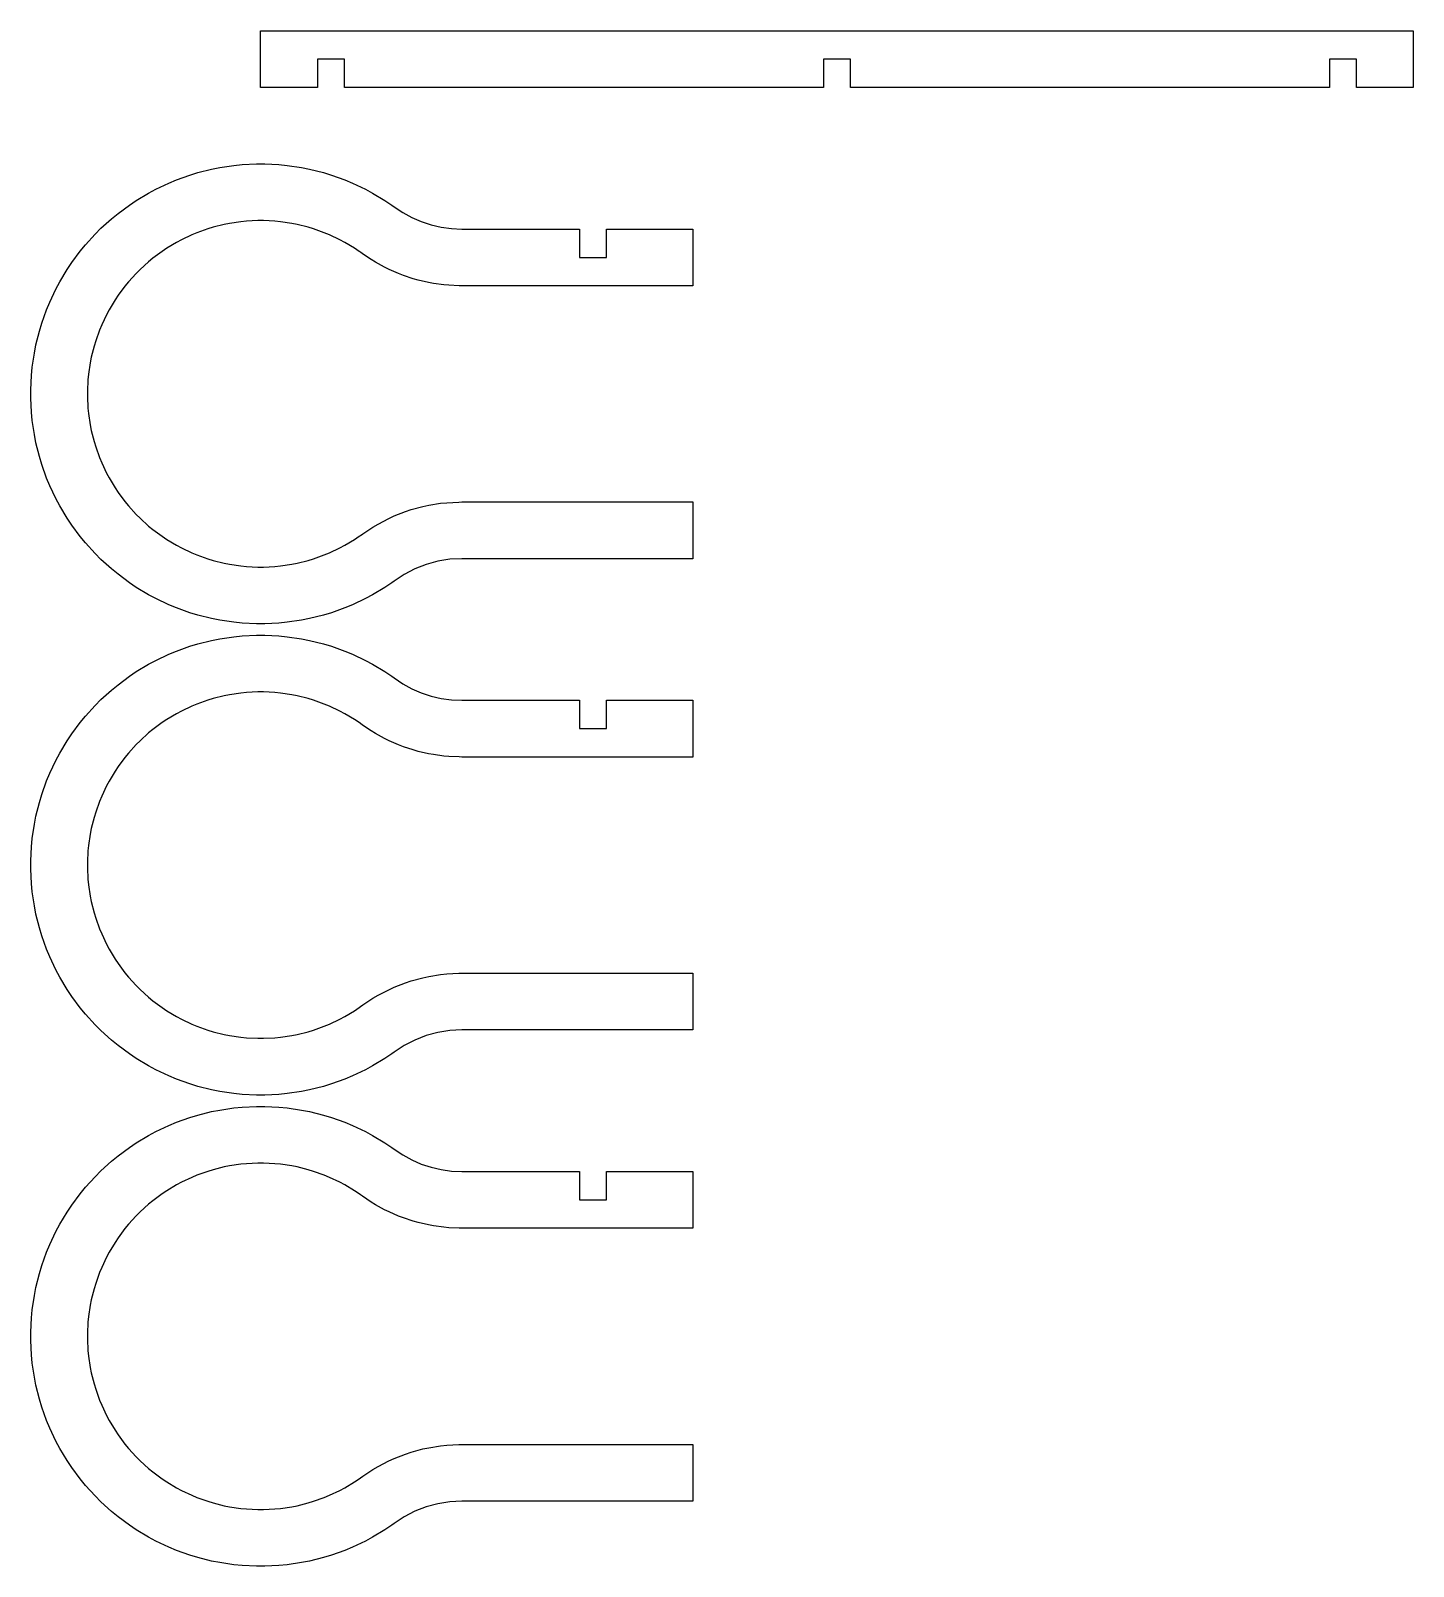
# Model space of a CAD drawing. Header units: millimetres. Extents: x -41 to 203, y -11 to 259.
import ezdxf

# ---------------------------------------------------------------- set-up
doc = ezdxf.new("R2010")
doc.units = ezdxf.units.MM

msp = doc.modelspace()

# ---------------------------------------------------------------- linework, layer by layer
at = {"color": 0}
for points in [[(203.2, 259.18), (203.2, 249.18), (193.2, 249.18), (193.2, 254.18), (188.4, 254.18), (188.4, 249.18), (104, 249.18), (104, 254.18), (99.2, 254.18), (99.2, 249.18), (14.8, 249.18), (14.8, 254.18), (10, 254.18), (10, 249.18), (0, 249.18), (0, 259.18), (203.2, 259.18)], [(25.05, 227.14), (26.65, 226.26), (28.32, 225.54), (30.05, 224.96), (31.83, 224.55), (33.63, 224.3), (35.45, 224.22), (56.2, 224.22), (56.2, 219.22), (61, 219.22), (61, 224.22), (76.2, 224.22), (76.2, 214.22), (35.45, 214.22), (35, 214.23), (33.18, 214.31), (32.27, 214.4), (30.46, 214.64), (29.57, 214.81), (27.79, 215.22), (26.92, 215.47), (25.18, 216.04), (24.33, 216.36), (22.66, 217.09), (21.84, 217.49), (20.25, 218.37), (19.47, 218.84), (17.96, 219.86), (17.58, 220.12), (17.37, 220.28), (16.55, 220.83), (14.82, 221.86), (13.96, 222.33), (12.14, 223.19), (11.23, 223.56), (9.33, 224.24), (8.39, 224.53), (6.44, 225.02), (5.48, 225.21), (3.48, 225.5), (2.5, 225.6), (0.49, 225.7), (-0.49, 225.7), (-2.5, 225.6), (-3.48, 225.5), (-5.48, 225.21), (-6.44, 225.02), (-8.39, 224.53), (-9.33, 224.24), (-11.23, 223.56), (-12.14, 223.19), (-13.96, 222.33), (-14.82, 221.86), (-16.55, 220.83), (-17.37, 220.28), (-18.99, 219.08), (-19.75, 218.46), (-21.24, 217.1), (-21.93, 216.41), (-23.29, 214.92), (-23.91, 214.16), (-25.11, 212.54), (-25.66, 211.72), (-26.69, 209.99), (-27.16, 209.13), (-28.02, 207.31), (-28.39, 206.4), (-29.07, 204.5), (-29.36, 203.56), (-29.85, 201.61), (-30.04, 200.65), (-30.33, 198.65), (-30.43, 197.67), (-30.53, 195.66), (-30.53, 194.68), (-30.43, 192.67), (-30.33, 191.69), (-30.04, 189.69), (-29.85, 188.73), (-29.36, 186.78), (-29.07, 185.84), (-28.39, 183.94), (-28.02, 183.03), (-27.16, 181.21), (-26.69, 180.35), (-25.66, 178.62), (-25.11, 177.8), (-23.91, 176.18), (-23.29, 175.42), (-21.93, 173.93), (-21.24, 173.24), (-19.75, 171.88), (-18.99, 171.26), (-17.37, 170.06), (-16.55, 169.51), (-14.82, 168.48), (-13.96, 168.01), (-12.14, 167.15), (-11.23, 166.78), (-9.33, 166.1), (-8.39, 165.81), (-6.44, 165.32), (-5.48, 165.13), (-3.48, 164.84), (-2.5, 164.74), (-0.49, 164.64), (0.49, 164.64), (2.5, 164.74), (3.48, 164.84), (5.48, 165.13), (6.44, 165.32), (8.39, 165.81), (9.33, 166.1), (11.23, 166.78), (12.14, 167.15), (13.96, 168.01), (14.82, 168.48), (16.55, 169.51), (17.37, 170.06), (17.58, 170.22), (18.02, 170.52), (19.79, 171.7), (20.71, 172.23), (22.59, 173.21), (23.56, 173.65), (25.54, 174.43), (26.55, 174.76), (28.6, 175.32), (29.64, 175.54), (31.74, 175.88), (32.8, 175.99), (34.92, 176.11), (35.45, 176.12), (76.2, 176.12), (76.2, 166.12), (35.45, 166.12), (33.33, 166.01), (31.23, 165.67), (29.18, 165.11), (27.2, 164.34), (25.31, 163.36), (23.54, 162.18), (23.13, 161.88), (21.91, 161.06), (19.75, 159.77), (18.46, 159.08), (16.19, 158.01), (14.83, 157.44), (12.47, 156.6), (11.06, 156.17), (8.63, 155.56), (7.19, 155.28), (4.7, 154.91), (3.24, 154.76), (0.74, 154.64), (-0.74, 154.64), (-3.24, 154.76), (-4.7, 154.91), (-7.19, 155.28), (-8.63, 155.56), (-11.06, 156.17), (-12.47, 156.6), (-14.83, 157.44), (-16.19, 158.01), (-18.46, 159.08), (-19.75, 159.77), (-21.91, 161.06), (-23.13, 161.88), (-25.14, 163.37), (-26.28, 164.31), (-28.14, 165.99), (-29.18, 167.03), (-30.86, 168.89), (-31.8, 170.03), (-33.29, 172.04), (-34.11, 173.26), (-35.4, 175.42), (-36.09, 176.71), (-37.16, 178.98), (-37.73, 180.34), (-38.57, 182.7), (-39, 184.11), (-39.61, 186.54), (-39.89, 187.98), (-40.26, 190.47), (-40.41, 191.93), (-40.53, 194.43), (-40.53, 195.91), (-40.41, 198.41), (-40.26, 199.87), (-39.89, 202.36), (-39.61, 203.8), (-39, 206.23), (-38.57, 207.64), (-37.73, 210), (-37.16, 211.36), (-36.09, 213.63), (-35.4, 214.92), (-34.11, 217.08), (-33.29, 218.3), (-31.8, 220.31), (-30.86, 221.45), (-29.18, 223.31), (-28.14, 224.35), (-26.28, 226.03), (-25.14, 226.97), (-23.13, 228.46), (-21.91, 229.28), (-19.75, 230.57), (-18.46, 231.26), (-16.19, 232.33), (-14.83, 232.9), (-12.47, 233.74), (-11.06, 234.17), (-8.63, 234.78), (-7.19, 235.06), (-4.7, 235.43), (-3.24, 235.58), (-0.74, 235.7), (0.74, 235.7), (3.24, 235.58), (4.7, 235.43), (7.19, 235.06), (8.63, 234.78), (11.06, 234.17), (12.47, 233.74), (14.83, 232.9), (16.19, 232.33), (18.46, 231.26), (19.75, 230.57), (21.91, 229.28), (23.13, 228.46), (23.54, 228.16), (25.05, 227.14)], [(25.05, 144.08), (26.65, 143.2), (28.32, 142.48), (30.05, 141.9), (31.83, 141.49), (33.63, 141.24), (35.45, 141.16), (56.2, 141.16), (56.2, 136.16), (61, 136.16), (61, 141.16), (76.2, 141.16), (76.2, 131.16), (35.45, 131.16), (35, 131.17), (33.18, 131.25), (32.27, 131.34), (30.46, 131.58), (29.57, 131.75), (27.79, 132.16), (26.92, 132.41), (25.18, 132.98), (24.33, 133.3), (22.66, 134.03), (21.84, 134.43), (20.25, 135.31), (19.47, 135.78), (17.96, 136.8), (17.58, 137.06), (17.37, 137.22), (16.55, 137.77), (14.82, 138.8), (13.96, 139.27), (12.14, 140.13), (11.23, 140.5), (9.33, 141.18), (8.39, 141.47), (6.44, 141.96), (5.48, 142.15), (3.48, 142.44), (2.5, 142.54), (0.49, 142.64), (-0.49, 142.64), (-2.5, 142.54), (-3.48, 142.44), (-5.48, 142.15), (-6.44, 141.96), (-8.39, 141.47), (-9.33, 141.18), (-11.23, 140.5), (-12.14, 140.13), (-13.96, 139.27), (-14.82, 138.8), (-16.55, 137.77), (-17.37, 137.22), (-18.99, 136.02), (-19.75, 135.4), (-21.24, 134.04), (-21.93, 133.35), (-23.29, 131.86), (-23.91, 131.1), (-25.11, 129.48), (-25.66, 128.66), (-26.69, 126.93), (-27.16, 126.07), (-28.02, 124.25), (-28.39, 123.34), (-29.07, 121.44), (-29.36, 120.5), (-29.85, 118.55), (-30.04, 117.59), (-30.33, 115.59), (-30.43, 114.61), (-30.53, 112.6), (-30.53, 111.62), (-30.43, 109.61), (-30.33, 108.63), (-30.04, 106.63), (-29.85, 105.67), (-29.36, 103.72), (-29.07, 102.78), (-28.39, 100.88), (-28.02, 99.97), (-27.16, 98.15), (-26.69, 97.29), (-25.66, 95.56), (-25.11, 94.74), (-23.91, 93.12), (-23.29, 92.36), (-21.93, 90.87), (-21.24, 90.18), (-19.75, 88.82), (-18.99, 88.2), (-17.37, 87), (-16.55, 86.45), (-14.82, 85.42), (-13.96, 84.95), (-12.14, 84.09), (-11.23, 83.72), (-9.33, 83.04), (-8.39, 82.75), (-6.44, 82.26), (-5.48, 82.07), (-3.48, 81.78), (-2.5, 81.68), (-0.49, 81.58), (0.49, 81.58), (2.5, 81.68), (3.48, 81.78), (5.48, 82.07), (6.44, 82.26), (8.39, 82.75), (9.33, 83.04), (11.23, 83.72), (12.14, 84.09), (13.96, 84.95), (14.82, 85.42), (16.55, 86.45), (17.37, 87), (17.58, 87.16), (18.02, 87.46), (19.79, 88.64), (20.71, 89.17), (22.59, 90.15), (23.56, 90.59), (25.54, 91.37), (26.55, 91.7), (28.6, 92.26), (29.64, 92.48), (31.74, 92.82), (32.8, 92.93), (34.92, 93.05), (35.45, 93.06), (76.2, 93.06), (76.2, 83.06), (35.45, 83.06), (33.33, 82.95), (31.23, 82.61), (29.18, 82.05), (27.2, 81.28), (25.31, 80.3), (23.54, 79.12), (23.13, 78.82), (21.91, 78), (19.75, 76.71), (18.46, 76.02), (16.19, 74.95), (14.83, 74.38), (12.47, 73.54), (11.06, 73.11), (8.63, 72.5), (7.19, 72.22), (4.7, 71.85), (3.24, 71.7), (0.74, 71.58), (-0.74, 71.58), (-3.24, 71.7), (-4.7, 71.85), (-7.19, 72.22), (-8.63, 72.5), (-11.06, 73.11), (-12.47, 73.54), (-14.83, 74.38), (-16.19, 74.95), (-18.46, 76.02), (-19.75, 76.71), (-21.91, 78), (-23.13, 78.82), (-25.14, 80.31), (-26.28, 81.25), (-28.14, 82.93), (-29.18, 83.97), (-30.86, 85.83), (-31.8, 86.97), (-33.29, 88.98), (-34.11, 90.2), (-35.4, 92.36), (-36.09, 93.65), (-37.16, 95.92), (-37.73, 97.28), (-38.57, 99.64), (-39, 101.05), (-39.61, 103.48), (-39.89, 104.92), (-40.26, 107.41), (-40.41, 108.87), (-40.53, 111.37), (-40.53, 112.85), (-40.41, 115.35), (-40.26, 116.81), (-39.89, 119.3), (-39.61, 120.74), (-39, 123.17), (-38.57, 124.58), (-37.73, 126.94), (-37.16, 128.3), (-36.09, 130.57), (-35.4, 131.86), (-34.11, 134.02), (-33.29, 135.24), (-31.8, 137.25), (-30.86, 138.39), (-29.18, 140.25), (-28.14, 141.29), (-26.28, 142.97), (-25.14, 143.91), (-23.13, 145.4), (-21.91, 146.22), (-19.75, 147.51), (-18.46, 148.2), (-16.19, 149.27), (-14.83, 149.84), (-12.47, 150.68), (-11.06, 151.11), (-8.63, 151.72), (-7.19, 152), (-4.7, 152.37), (-3.24, 152.52), (-0.74, 152.64), (0.74, 152.64), (3.24, 152.52), (4.7, 152.37), (7.19, 152), (8.63, 151.72), (11.06, 151.11), (12.47, 150.68), (14.83, 149.84), (16.19, 149.27), (18.46, 148.2), (19.75, 147.51), (21.91, 146.22), (23.13, 145.4), (23.54, 145.1), (25.05, 144.08)], [(25.05, 61.02), (26.65, 60.14), (28.32, 59.42), (30.05, 58.84), (31.83, 58.43), (33.63, 58.18), (35.45, 58.1), (56.2, 58.1), (56.2, 53.1), (61, 53.1), (61, 58.1), (76.2, 58.1), (76.2, 48.1), (35.45, 48.1), (35, 48.11), (33.18, 48.19), (32.27, 48.28), (30.46, 48.52), (29.57, 48.69), (27.79, 49.1), (26.92, 49.35), (25.18, 49.92), (24.33, 50.24), (22.66, 50.97), (21.84, 51.37), (20.25, 52.25), (19.47, 52.72), (17.96, 53.74), (17.58, 54), (17.37, 54.16), (16.55, 54.71), (14.82, 55.74), (13.96, 56.21), (12.14, 57.07), (11.23, 57.44), (9.33, 58.12), (8.39, 58.41), (6.44, 58.9), (5.48, 59.09), (3.48, 59.38), (2.5, 59.48), (0.49, 59.58), (-0.49, 59.58), (-2.5, 59.48), (-3.48, 59.38), (-5.48, 59.09), (-6.44, 58.9), (-8.39, 58.41), (-9.33, 58.12), (-11.23, 57.44), (-12.14, 57.07), (-13.96, 56.21), (-14.82, 55.74), (-16.55, 54.71), (-17.37, 54.16), (-18.99, 52.96), (-19.75, 52.34), (-21.24, 50.98), (-21.93, 50.29), (-23.29, 48.8), (-23.91, 48.04), (-25.11, 46.42), (-25.66, 45.6), (-26.69, 43.87), (-27.16, 43.01), (-28.02, 41.19), (-28.39, 40.28), (-29.07, 38.38), (-29.36, 37.44), (-29.85, 35.49), (-30.04, 34.53), (-30.33, 32.53), (-30.43, 31.55), (-30.53, 29.54), (-30.53, 28.56), (-30.43, 26.55), (-30.33, 25.57), (-30.04, 23.57), (-29.85, 22.61), (-29.36, 20.66), (-29.07, 19.72), (-28.39, 17.82), (-28.02, 16.91), (-27.16, 15.09), (-26.69, 14.23), (-25.66, 12.5), (-25.11, 11.68), (-23.91, 10.06), (-23.29, 9.3), (-21.93, 7.81), (-21.24, 7.12), (-19.75, 5.76), (-18.99, 5.14), (-17.37, 3.94), (-16.55, 3.39), (-14.82, 2.36), (-13.96, 1.89), (-12.14, 1.03), (-11.23, 0.66), (-9.33, -0.02), (-8.39, -0.31), (-6.44, -0.8), (-5.48, -0.99), (-3.48, -1.28), (-2.5, -1.38), (-0.49, -1.48), (0.49, -1.48), (2.5, -1.38), (3.48, -1.28), (5.48, -0.99), (6.44, -0.8), (8.39, -0.31), (9.33, -0.02), (11.23, 0.66), (12.14, 1.03), (13.96, 1.89), (14.82, 2.36), (16.55, 3.39), (17.37, 3.94), (17.58, 4.1), (18.02, 4.4), (19.79, 5.58), (20.71, 6.11), (22.59, 7.09), (23.56, 7.53), (25.54, 8.31), (26.55, 8.64), (28.6, 9.2), (29.64, 9.42), (31.74, 9.76), (32.8, 9.87), (34.92, 9.99), (35.45, 10), (76.2, 10), (76.2, 0), (35.45, 0), (33.33, -0.11), (31.23, -0.45), (29.18, -1.01), (27.2, -1.78), (25.31, -2.76), (23.54, -3.94), (23.13, -4.24), (21.91, -5.06), (19.75, -6.35), (18.46, -7.04), (16.19, -8.11), (14.83, -8.68), (12.47, -9.52), (11.06, -9.95), (8.63, -10.56), (7.19, -10.84), (4.7, -11.21), (3.24, -11.36), (0.74, -11.48), (-0.74, -11.48), (-3.24, -11.36), (-4.7, -11.21), (-7.19, -10.84), (-8.63, -10.56), (-11.06, -9.95), (-12.47, -9.52), (-14.83, -8.68), (-16.19, -8.11), (-18.46, -7.04), (-19.75, -6.35), (-21.91, -5.06), (-23.13, -4.24), (-25.14, -2.75), (-26.28, -1.81), (-28.14, -0.13), (-29.18, 0.91), (-30.86, 2.77), (-31.8, 3.91), (-33.29, 5.92), (-34.11, 7.14), (-35.4, 9.3), (-36.09, 10.59), (-37.16, 12.86), (-37.73, 14.22), (-38.57, 16.58), (-39, 17.99), (-39.61, 20.42), (-39.89, 21.86), (-40.26, 24.35), (-40.41, 25.81), (-40.53, 28.31), (-40.53, 29.79), (-40.41, 32.29), (-40.26, 33.75), (-39.89, 36.24), (-39.61, 37.68), (-39, 40.11), (-38.57, 41.52), (-37.73, 43.88), (-37.16, 45.24), (-36.09, 47.51), (-35.4, 48.8), (-34.11, 50.96), (-33.29, 52.18), (-31.8, 54.19), (-30.86, 55.33), (-29.18, 57.19), (-28.14, 58.23), (-26.28, 59.91), (-25.14, 60.85), (-23.13, 62.34), (-21.91, 63.16), (-19.75, 64.45), (-18.46, 65.14), (-16.19, 66.21), (-14.83, 66.78), (-12.47, 67.62), (-11.06, 68.05), (-8.63, 68.66), (-7.19, 68.94), (-4.7, 69.31), (-3.24, 69.46), (-0.74, 69.58), (0.74, 69.58), (3.24, 69.46), (4.7, 69.31), (7.19, 68.94), (8.63, 68.66), (11.06, 68.05), (12.47, 67.62), (14.83, 66.78), (16.19, 66.21), (18.46, 65.14), (19.75, 64.45), (21.91, 63.16), (23.13, 62.34), (23.54, 62.04), (25.05, 61.02)]]:
    msp.add_lwpolyline(points, dxfattribs=at)

doc.saveas('drawing.dxf')
